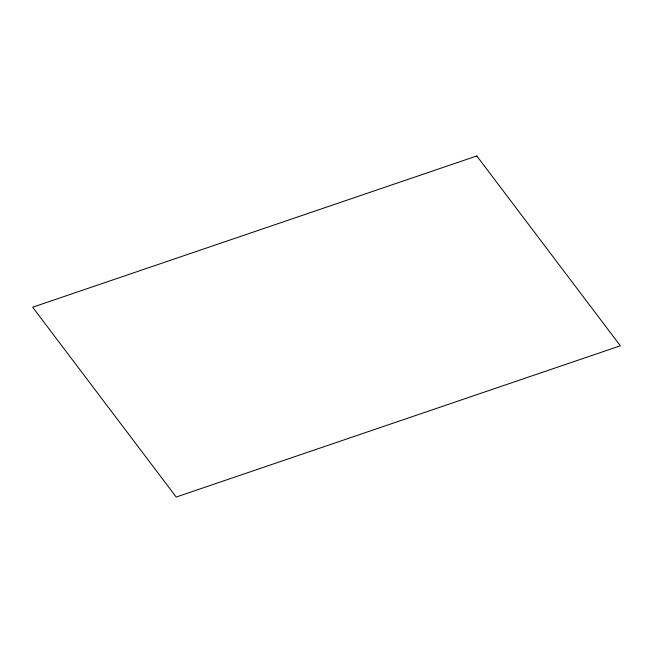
<?xml version="1.0" encoding="UTF-8"?>
<svg xmlns="http://www.w3.org/2000/svg" width="653" height="653" viewBox="0 0 653 653"><rect width="100%" height="100%" fill="white"/><g stroke="black" fill="none" stroke-linecap="round" stroke-linejoin="round"><path stroke-width="0.98" d="M476.796 155.961L32.65 307.212L176.204 497.039L620.35 345.788L476.796 155.961"/></g></svg>
